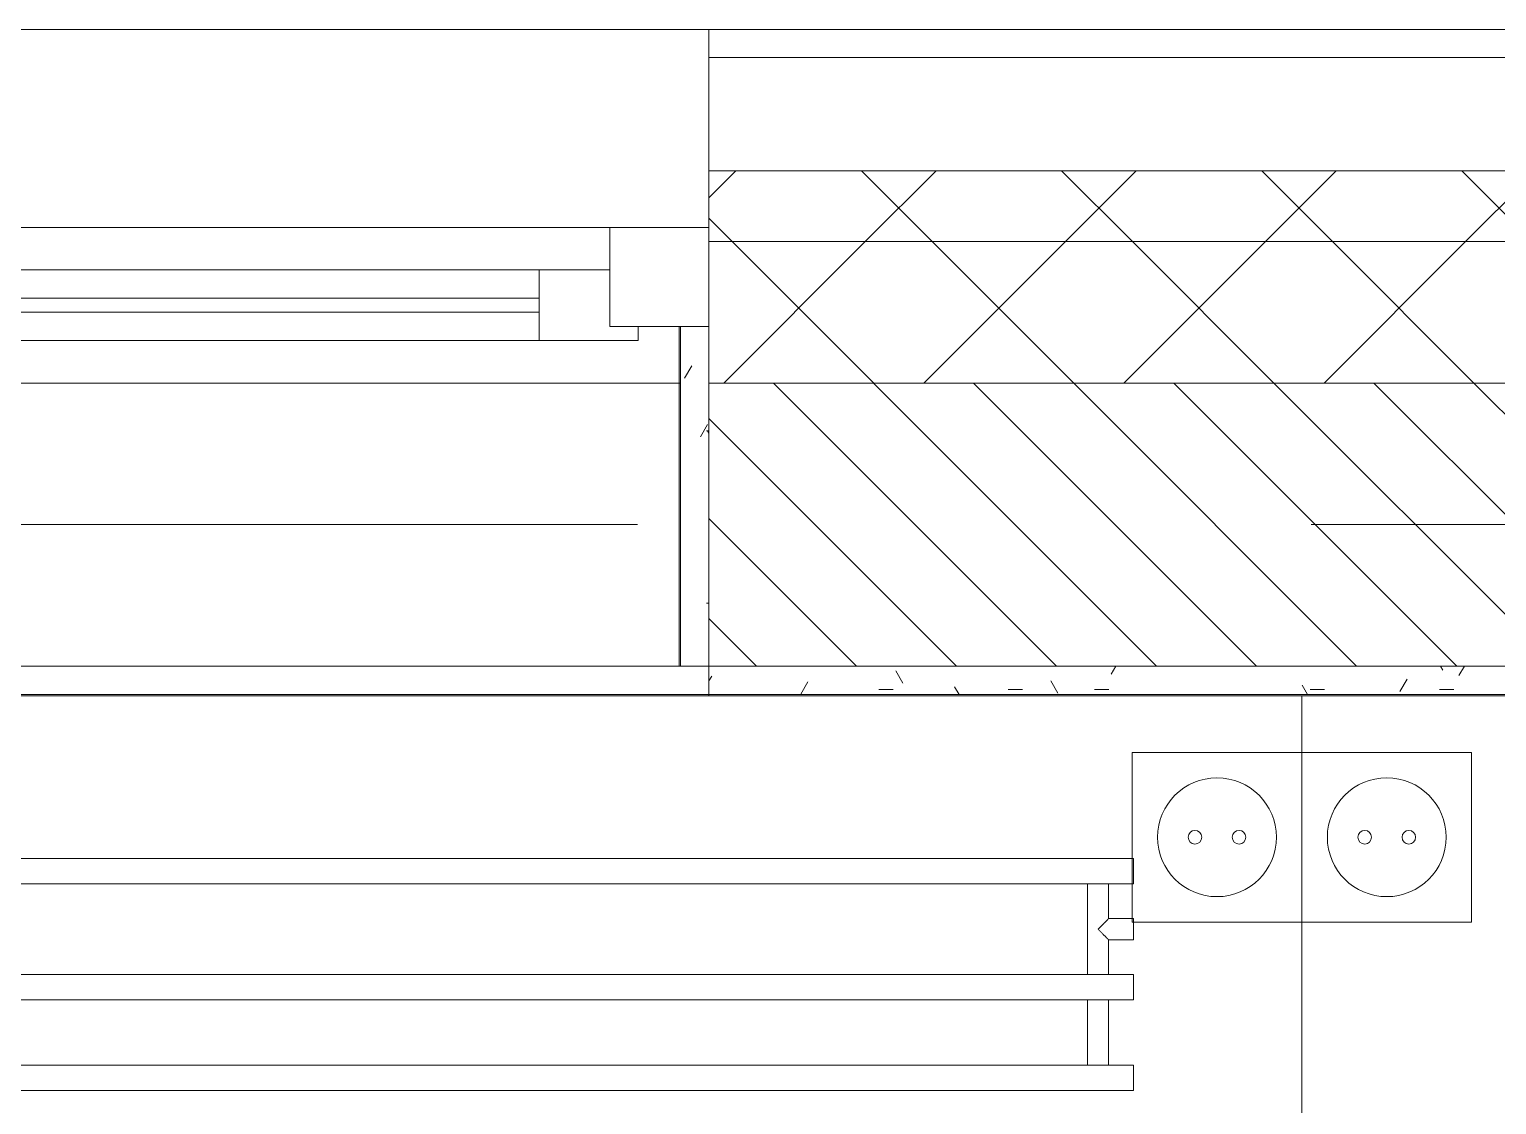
# Model space of a CAD drawing. Header units: millimetres. Extents: x 35111 to 235598, y -8553 to 29000.
# Drawn here: x 72430 to 73467, y 26590 to 27350 of the extents above; entities that cross this region are included whole.
import ezdxf

# ---------------------------------------------------------------- set-up
doc = ezdxf.new("R2010")
doc.units = ezdxf.units.MM
doc.linetypes.add('Осевая', pattern=[3175, 635, -476.25, 1587.5, -476.25])
for name, color, linetype, lineweight in [('A-DETL-GENF', 7, 'Continuous', 9), ('A-GLAZ', 7, 'Continuous', 9), ('A-GLAZ-1', 7, 'Continuous', 13), ('A-WALL', 7, 'Continuous', 9), ('E-ELEC-FIXT-IDEN', 7, 'Continuous', 9), ('I-WALL', 7, 'Continuous', 9), ('M-EQPM', 7, 'Continuous', 9), ('Оси-2', 7, 'Осевая', 9), ('Электрические приборы', 7, 'Continuous', 9)]:
    doc.layers.add(name, color=color, linetype=linetype, lineweight=lineweight)
for name, color, linetype, lineweight, true_color in [('A-WALL-1', 7, 'Continuous', 9, 0x3c3c3c), ('A-WALL-FNSH-1', 7, 'Continuous', 9, 0x3c3c3c), ('Оси розеток', 7, 'Continuous', 9, 0xff1e23)]:
    doc.layers.add(name, color=color, linetype=linetype, lineweight=lineweight, true_color=true_color)
pattern_1 = [(45, (0, 0), (-70.71068, 70.71068), []), (135, (0, 0), (-70.71068, -70.71068), [])]
pattern_2 = [(0, (0, 0), (121.92, 30.48), [10.058, -81.382, 10.058, -81.382, -487.68]), (0, (0, 0), (121.92, 30.48), [-182.88, 10.058, -172.822, 10.058, -81.382, -213.36]), (0, (0, 0), (121.92, 30.48), [-457.2, 10.058, -50.902, 10.058, -142.342]), (120, (45.72, 15.24), (-87.356454, 90.345817), [10.058, -81.382, 10.058, -81.382, -487.68]), (120, (45.72, 15.24), (-87.356454, 90.345817), [-182.88, 10.058, -172.822, 10.058, -81.382, -213.36]), (120, (45.72, 15.24), (-87.356454, 90.345817), [-457.2, 10.058, -50.902, 10.058, -142.342]), (240, (60.96, 76.2), (-34.563546, -120.825817), [10.058, -81.382, 10.058, -81.382, -487.68]), (240, (60.96, 76.2), (-34.563546, -120.825817), [-182.88, 10.058, -172.822, 10.058, -81.382, -213.36]), (240, (60.96, 76.2), (-34.563546, -120.825817), [-457.2, 10.058, -50.902, 10.058, -142.342])]

# ---------------------------------------------------------------- blocks, each defined once
blk = doc.blocks.new('120_Окно_СКБ_2Ст - 120_Окно_СКБ_2Ст 2100х2400 _мал створка справа_-19092174-План размещения напольных электротехнических лючков и розеток 3 этажа в осях 12-23')
at = {"layer": 'A-GLAZ'}
for p, q in [((1050, -5), (-1050, -5)), ((270, -55), (930, -55)), ((930, -65), (270, -65)), ((1000, -75), (1030, -75))]:
    blk.add_line(p, q, dxfattribs=at)
at = {"layer": 'A-GLAZ-1'}
for p, q in [((980, -75), (980, -5)), ((980, -5), (1050, -5)), ((1050, -5), (1050, -75)), ((980, -35), (220, -35)), ((930, -85), (930, -35)), ((980, -75), (980, -35)), ((1050, -75), (980, -75)), ((1000, -75), (980, -75)), ((1000, -85), (1000, -75)), ((200, -85), (1000, -85)), ((1000, -85), (200, -85))]:
    blk.add_line(p, q, dxfattribs=at)
blk = doc.blocks.new('Блок Розеток и Выключателей - Блок Розеток и Выключателей_SK1-V143-План размещения напольных электротехнических лючков и розеток 3 этажа в осях 12-23')
at = {"layer": 'A-DETL-GENF'}
for p, q in [((-120, -40), (0, -40)), ((-120, -160), (-120, -40)), ((0, -40), (120, -40)), ((0, -160), (0, -40)), ((0, -40), (0, -160)), ((120, -40), (120, -160)), ((0, -160), (-120, -160)), ((120, -160), (0, -160))]:
    blk.add_line(p, q, dxfattribs=at)
for centre, radius in [((-60, -100), 42), ((60, -100), 42), ((-75.6, -100), 4.8), ((-44.4, -100), 4.8), ((44.4, -100), 4.8), ((75.6, -100), 4.8)]:
    blk.add_circle(centre, radius, dxfattribs=at)
at = {"layer": 'Оси розеток'}
blk.add_line((0, 0), (0, -40), dxfattribs=at)
blk = doc.blocks.new('radiator_prado_classic_z_tip_30_po exemplyaru - Classic Z Тип 30-500-30677910-План размещения напольных электротехнических лючков и розеток 3 этажа в осях 12-23')
at = {"layer": 'M-EQPM'}
for p, q in [((0, 228), (0, 210)), ((2000, 228), (0, 228)), ((0, 210), (2000, 210)), ((17.5, 210), (17.5, 164)), ((32.5, 164), (32.5, 210)), ((2000, 164), (0, 164)), ((0, 164), (0, 146)), ((0, 146), (2000, 146)), ((17.5, 146), (17.5, 121.5)), ((32.5, 82), (32.5, 146)), ((17.5, 121.5), (0, 121.5)), ((17.5, 121.5), (0, 121.5)), ((0, 121.5), (0, 121.2)), ((0, 106.5), (0, 121.5)), ((0, 121.2), (0, 121.2)), ((0, 106.8), (0, 106.5)), ((0, 106.8), (0, 106.8)), ((0, 106.5), (17.5, 106.5)), ((0, 106.5), (17.5, 106.5)), ((17.5, 106.5), (17.5, 82)), ((2000, 82), (0, 82)), ((0, 82), (0, 64)), ((2000, 64), (0, 64))]:
    blk.add_line(p, q, dxfattribs=at)
for points, knots in [([(25, 114), (24.5, 114.5), (23.6, 115.4), (22.4, 116.6), (21.6, 117.4), (21.1, 117.9), (20.8, 118.2), (20.5, 118.5), (20.2, 118.8), (19.8, 119.1), (19.6, 119.4), (19.3, 119.7), (19, 120), (18.7, 120.3), (18.5, 120.5), (18.3, 120.7), (18.1, 120.9), (17.9, 121.1), (17.8, 121.2), (17.7, 121.3), (17.5, 121.5), (17.5, 121.5), (17.5, 121.5)], [0, 0, 0, 0, 0.142857, 0.285714, 0.357143, 0.392857, 0.428571, 0.464286, 0.5, 0.535714, 0.571429, 0.607143, 0.642857, 0.678571, 0.714286, 0.75, 0.785714, 0.821429, 0.857143, 0.892857, 0.928571, 1, 1, 1, 1]), ([(17.5, 106.5), (17.5, 106.5), (17.5, 106.5), (17.7, 106.7), (17.8, 106.8), (17.9, 106.9), (18.1, 107.1), (18.3, 107.3), (18.5, 107.5), (18.7, 107.7), (19, 108), (19.3, 108.3), (19.6, 108.6), (19.8, 108.9), (20.3, 109.3), (20.7, 109.7), (21.1, 110.1), (21.6, 110.6), (22.4, 111.4), (23.6, 112.6), (24.5, 113.5), (25, 114)], [0, 0, 0, 0, 0.071429, 0.107143, 0.142857, 0.178571, 0.214286, 0.25, 0.285714, 0.321429, 0.357143, 0.392857, 0.428571, 0.464286, 0.5, 0.571429, 0.607143, 0.642857, 0.714286, 0.857143, 1, 1, 1, 1])]:
    blk.add_open_spline(points, degree=3, knots=knots, dxfattribs=at)

msp = doc.modelspace()

# ---------------------------------------------------------------- hatches: boundary and pattern name
at = {"layer": 'A-WALL'}
h = msp.add_hatch(dxfattribs=at)
h.set_pattern_fill('FP_20', color=256, style=0, pattern_type=2)
h.set_pattern_definition(pattern_1)
h.paths.add_polyline_path([(84500.7, 27200), (84500.7, 27250), (80350, 27250), (80350, 27200), (81914.4, 27200)])
h.paths.add_polyline_path([(76350, 27200), (77250, 27200), (77250, 27250), (76350, 27250)])
h.paths.add_polyline_path([(73907.1, 27200), (74250, 27200), (74250, 27250), (72910, 27250), (72910, 27200), (73179.2, 27200)])
h.paths.add_polyline_path([(70810, 27200), (70810, 27250), (69610, 27250), (69610, 27200), (70267.5, 27200)])
h.paths.add_polyline_path([(67110, 27200), (67110, 27250), (66560, 27250), (66560, 27200), (66627.8, 27200)])
h = msp.add_hatch(dxfattribs=at)
h.set_pattern_fill('FP_20', color=256, style=0, pattern_type=2)
h.set_pattern_definition(pattern_1)
h.paths.add_polyline_path([(84500.7, 27100), (84500.7, 27200), (80350, 27200), (80350, 27100), (81914.4, 27100)])
h.paths.add_polyline_path([(76818.9, 27100), (77250, 27100), (77250, 27200), (76350, 27200), (76350, 27100)])
h.paths.add_polyline_path([(74250, 27100), (74250, 27200), (72910, 27200), (72910, 27100), (73907.1, 27100)])
h.paths.add_polyline_path([(70810, 27100), (70810, 27200), (69610, 27200), (69610, 27100), (70267.5, 27100)])
h.paths.add_polyline_path([(67110, 27100), (67110, 27200), (66560, 27200), (66560, 27100), (66627.8, 27100)])
h = msp.add_hatch(dxfattribs=at)
h.set_pattern_fill('FP_19', color=256, style=0, pattern_type=2)
h.set_pattern_definition([(135, (0, 0), (-35.35534, -35.35534), [])])
h.paths.add_polyline_path([(84200, 26900), (84200, 27100), (81150, 27100), (81150, 26900), (83225.1, 26900)])
h.paths.add_polyline_path([(80350, 26900), (80650, 26900), (80650, 27100), (80350, 27100), (80350, 26943.3)])
h.paths.add_polyline_path([(76454.9, 26900), (76750, 26900), (76750, 27100), (76350, 27100), (76350, 26900)])
h.paths.add_polyline_path([(74250, 26900), (74250, 27100), (74040, 27100), (74040, 26900), (74061, 26900)])
h.paths.add_polyline_path([(73540, 26900), (73540, 27100), (72910, 27100), (72910, 26900), (73361.2, 26900)])
h.paths.add_polyline_path([(69610, 26900), (70310, 26900), (70310, 27100), (69610, 27100)])
h.paths.add_polyline_path([(66781, 26900), (67110, 26900), (67110, 27100), (66760, 27100), (66760, 26900), (66780, 26900)])
at = {"layer": 'I-WALL'}
h = msp.add_hatch(dxfattribs=at)
h.set_pattern_fill('FP_71', color=256, style=0, pattern_type=2)
h.set_pattern_definition(pattern_2)
h.paths.add_polyline_path([(72910, 26900), (72910, 27140), (72890, 27140), (72890, 26900)])
h = msp.add_hatch(dxfattribs=at)
h.set_pattern_fill('FP_71', color=256, style=0, pattern_type=2)
h.set_pattern_definition(pattern_2)
h.paths.add_polyline_path([(73520, 26880), (73540, 26880), (73540, 26900), (72910, 26900), (72910, 26880), (73361.2, 26880)])

# ---------------------------------------------------------------- linework, layer by layer
at = {"layer": 'A-WALL'}
for p, q in [((70810, 27350), (72910, 27350)), ((74250, 27330), (72910, 27330)), ((74250, 27250), (72910, 27250)), ((74250, 27200), (72910, 27200)), ((73540, 26900), (72890, 26900)), ((72910, 26880), (73520, 26880))]:
    msp.add_line(p, q, dxfattribs=at)
at = {"layer": 'A-WALL-1'}
for p, q in [((72910, 27330), (72910, 26880)), ((72910, 27140), (72890, 27140)), ((72890, 27140), (72890, 26900)), ((72910, 27100), (74250, 27100))]:
    msp.add_line(p, q, dxfattribs=at)
at = {"layer": 'A-WALL-FNSH-1'}
for p, q in [((74250, 27350), (72910, 27350)), ((72910, 27350), (72910, 27330)), ((72890, 27140), (72889, 27140)), ((72889, 27140), (72889, 26900)), ((72889, 26900), (72890, 26900)), ((72910, 26880), (72910, 26879)), ((72910, 26879), (73519, 26879))]:
    msp.add_line(p, q, dxfattribs=at)
at = {"layer": 'E-ELEC-FIXT-IDEN'}
msp.add_line((73329.1, 26719), (73329.1, 25655.9), dxfattribs=at)
at = {"layer": 'I-WALL'}
for p, q in [((70830, 27100), (72890, 27100)), ((70830, 27100), (72890, 27100)), ((72889, 26900), (70831, 26900)), ((70830, 26880), (72910, 26880)), ((72910, 26880), (70831, 26880)), ((72910, 26879), (70831, 26879))]:
    msp.add_line(p, q, dxfattribs=at)
at = {"layer": 'Оси-2'}
msp.add_line((38410.7, 27000), (82250, 27000), dxfattribs=at)

# ---------------------------------------------------------------- block references
at = {"layer": 'A-GLAZ'}
msp.add_blockref('120_Окно_СКБ_2Ст - 120_Окно_СКБ_2Ст 2100х2400 _мал створка справа_-19092174-План размещения напольных электротехнических лючков и розеток 3 этажа в осях 12-23', (71860, 27215), dxfattribs=at)
at = {"layer": 'M-EQPM', "rotation": 180}
msp.add_blockref('radiator_prado_classic_z_tip_30_po exemplyaru - Classic Z Тип 30-500-30677910-План размещения напольных электротехнических лючков и розеток 3 этажа в осях 12-23', (73210, 26828), dxfattribs=at)
at = {"layer": 'Электрические приборы'}
msp.add_blockref('Блок Розеток и Выключателей - Блок Розеток и Выключателей_SK1-V143-План размещения напольных электротехнических лючков и розеток 3 этажа в осях 12-23', (73329.1, 26879), dxfattribs=at)

doc.saveas('drawing.dxf')
